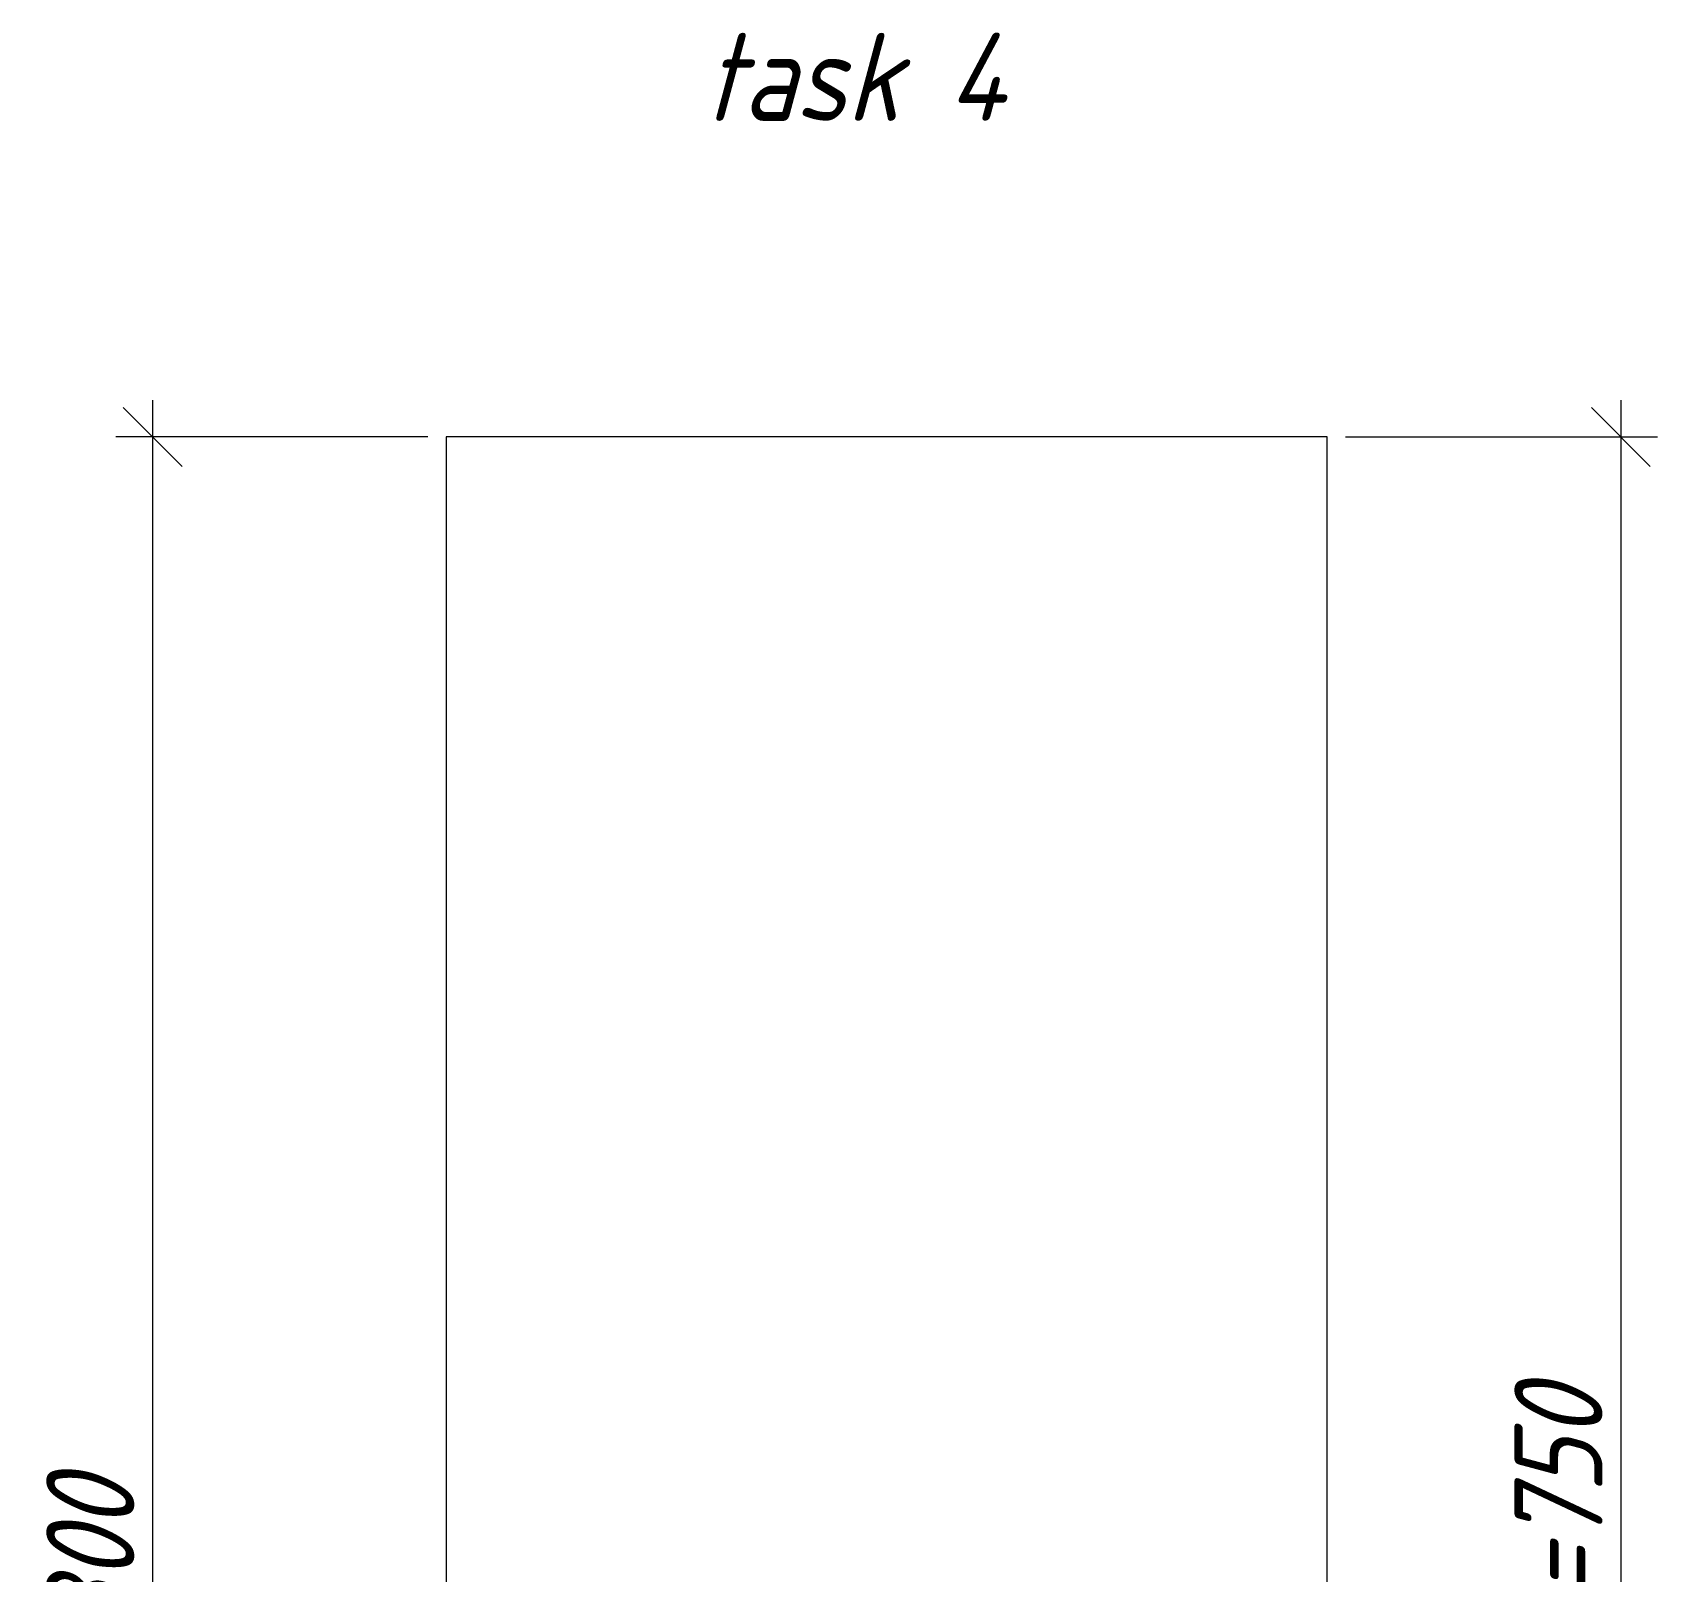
# Model space of a CAD drawing. Header units: millimetres. Extents: x -180 to 58926, y -10791 to 13515.
# Drawn here: x 1732 to 2285, y -6097 to -5572 of the extents above; entities that cross this region are included whole.
import ezdxf

# ---------------------------------------------------------------- set-up
doc = ezdxf.new("R2010")
doc.units = ezdxf.units.MM
for name, color, linetype, lineweight in [('basic', 95, 'Continuous', 30), ('size', 45, 'Continuous', 20), ('text', 13, 'Continuous', 20)]:
    doc.layers.add(name, color=color, linetype=linetype, lineweight=lineweight)
doc.styles.add('Structures', font='isocpeur.ttf', dxfattribs={"width": 0.85, "oblique": 15})
doc.dimstyles.new('Structures', dxfattribs={"dimtxt": 3, "dimasz": 2, "dimexe": 1.25, "dimexo": 0.625, "dimtad": 1, "dimtxsty": 'Structures', "dimblk": 'OBLIQUE', "dimcen": 2.5, "dimdle": 1.25, "dimadec": 0, "dimazin": 0, "dimtfac": 1, "dimtmove": 0, "dimatfit": 3, "dimfxl": 1, "dimarcsym": 0})

# ---------------------------------------------------------------- blocks, each defined once
blk = doc.blocks.new('_Oblique')
at = {"color": 0, "linetype": 'ByBlock', "lineweight": -2}
blk.add_line((-0.5, -0.5), (0.5, 0.5), dxfattribs=at)
blk = doc.blocks.new('*D227')
at = {"layer": 'Defpoints', "color": 0, "transparency": 16777216}
for p in [(1772.86, -5709.29), (1872.86, -5709.29), (1872.86, -6509.29)]:
    blk.add_point(p, dxfattribs=at)
at = {"layer": 'size', "color": 0, "lineweight": -2, "transparency": 16777216}
for p, q in [((1772.86, -6521.79), (1772.86, -5696.79)), ((1866.61, -5709.29), (1760.36, -5709.29)), ((1866.61, -6509.29), (1760.36, -6509.29))]:
    blk.add_line(p, q, dxfattribs=at)
at = {"layer": 'size', "color": 0, "lineweight": -2, "transparency": 16777216, "xscale": 20, "yscale": 20, "zscale": 20}
for p, rotation in [((1772.86, -5709.29), 90), ((1772.86, -6509.29), 270)]:
    blk.add_blockref('_Oblique', p, dxfattribs=dict(at, rotation=rotation))
at = {"layer": 'size', "color": 0, "transparency": 16777216, "insert": (1751.61, -6109.29), "char_height": 30, "attachment_point": 5, "rotation": 90, "style": 'Structures'}
blk.add_mtext('h=800', dxfattribs=at)
blk = doc.blocks.new('*D228')
at = {"layer": 'Defpoints', "color": 0, "transparency": 16777216}
for p in [(2172.86, -5709.29), (2172.86, -6459.29), (2272.86, -6459.29)]:
    blk.add_point(p, dxfattribs=at)
at = {"layer": 'size', "color": 0, "lineweight": -2, "transparency": 16777216}
for p, q in [((2272.86, -5696.79), (2272.86, -6471.79)), ((2179.11, -5709.29), (2285.36, -5709.29)), ((2179.11, -6459.29), (2285.36, -6459.29))]:
    blk.add_line(p, q, dxfattribs=at)
at = {"layer": 'size', "color": 0, "lineweight": -2, "transparency": 16777216, "xscale": 20, "yscale": 20, "zscale": 20}
for p, rotation in [((2272.86, -5709.29), 90), ((2272.86, -6459.29), 270)]:
    blk.add_blockref('_Oblique', p, dxfattribs=dict(at, rotation=rotation))
at = {"layer": 'size', "color": 0, "transparency": 16777216, "insert": (2251.61, -6084.29), "char_height": 30, "attachment_point": 5, "rotation": 90, "style": 'Structures'}
blk.add_mtext('h{\\H0.7x;\\S^ 0;}=750', dxfattribs=at)

msp = doc.modelspace()

# ---------------------------------------------------------------- linework, layer by layer
at = {"layer": 'basic'}
for p, q in [((2172.864, -5709.293), (1872.864, -5709.293)), ((1872.864, -5709.293), (1872.864, -6509.293)), ((2172.864, -6509.293), (2172.864, -5709.293))]:
    msp.add_line(p, q, dxfattribs=at)

# ---------------------------------------------------------------- texts
at = {"layer": 'text', "insert": (2011.716, -5586.642), "char_height": 30, "width": 137.52879, "attachment_point": 5, "style": 'Structures'}
msp.add_mtext('task 4', dxfattribs=at)

# ---------------------------------------------------------------- dimensions: what is measured, and where the dimension line sits
at = {"layer": 'size'}
for base, p1, p2, text, picture, middle in [((1772.864, -5709.293), (1872.864, -6509.293), (1872.864, -5709.293), 'h=<>', '*D227', (1751.614, -6109.293)), ((2272.864, -6459.293), (2172.864, -5709.293), (2172.864, -6459.293), 'h{\\H0.7x;\\S^ 0;}=<>', '*D228', (2251.614, -6084.293))]:
    dim = msp.add_linear_dim(base=base, p1=p1, p2=p2, angle=90, text=text, dimstyle='Structures', dxfattribs=at)
    dim.commit()
    dim.dimension.update_dxf_attribs({"geometry": picture, "text_midpoint": middle})

doc.saveas('drawing.dxf')
